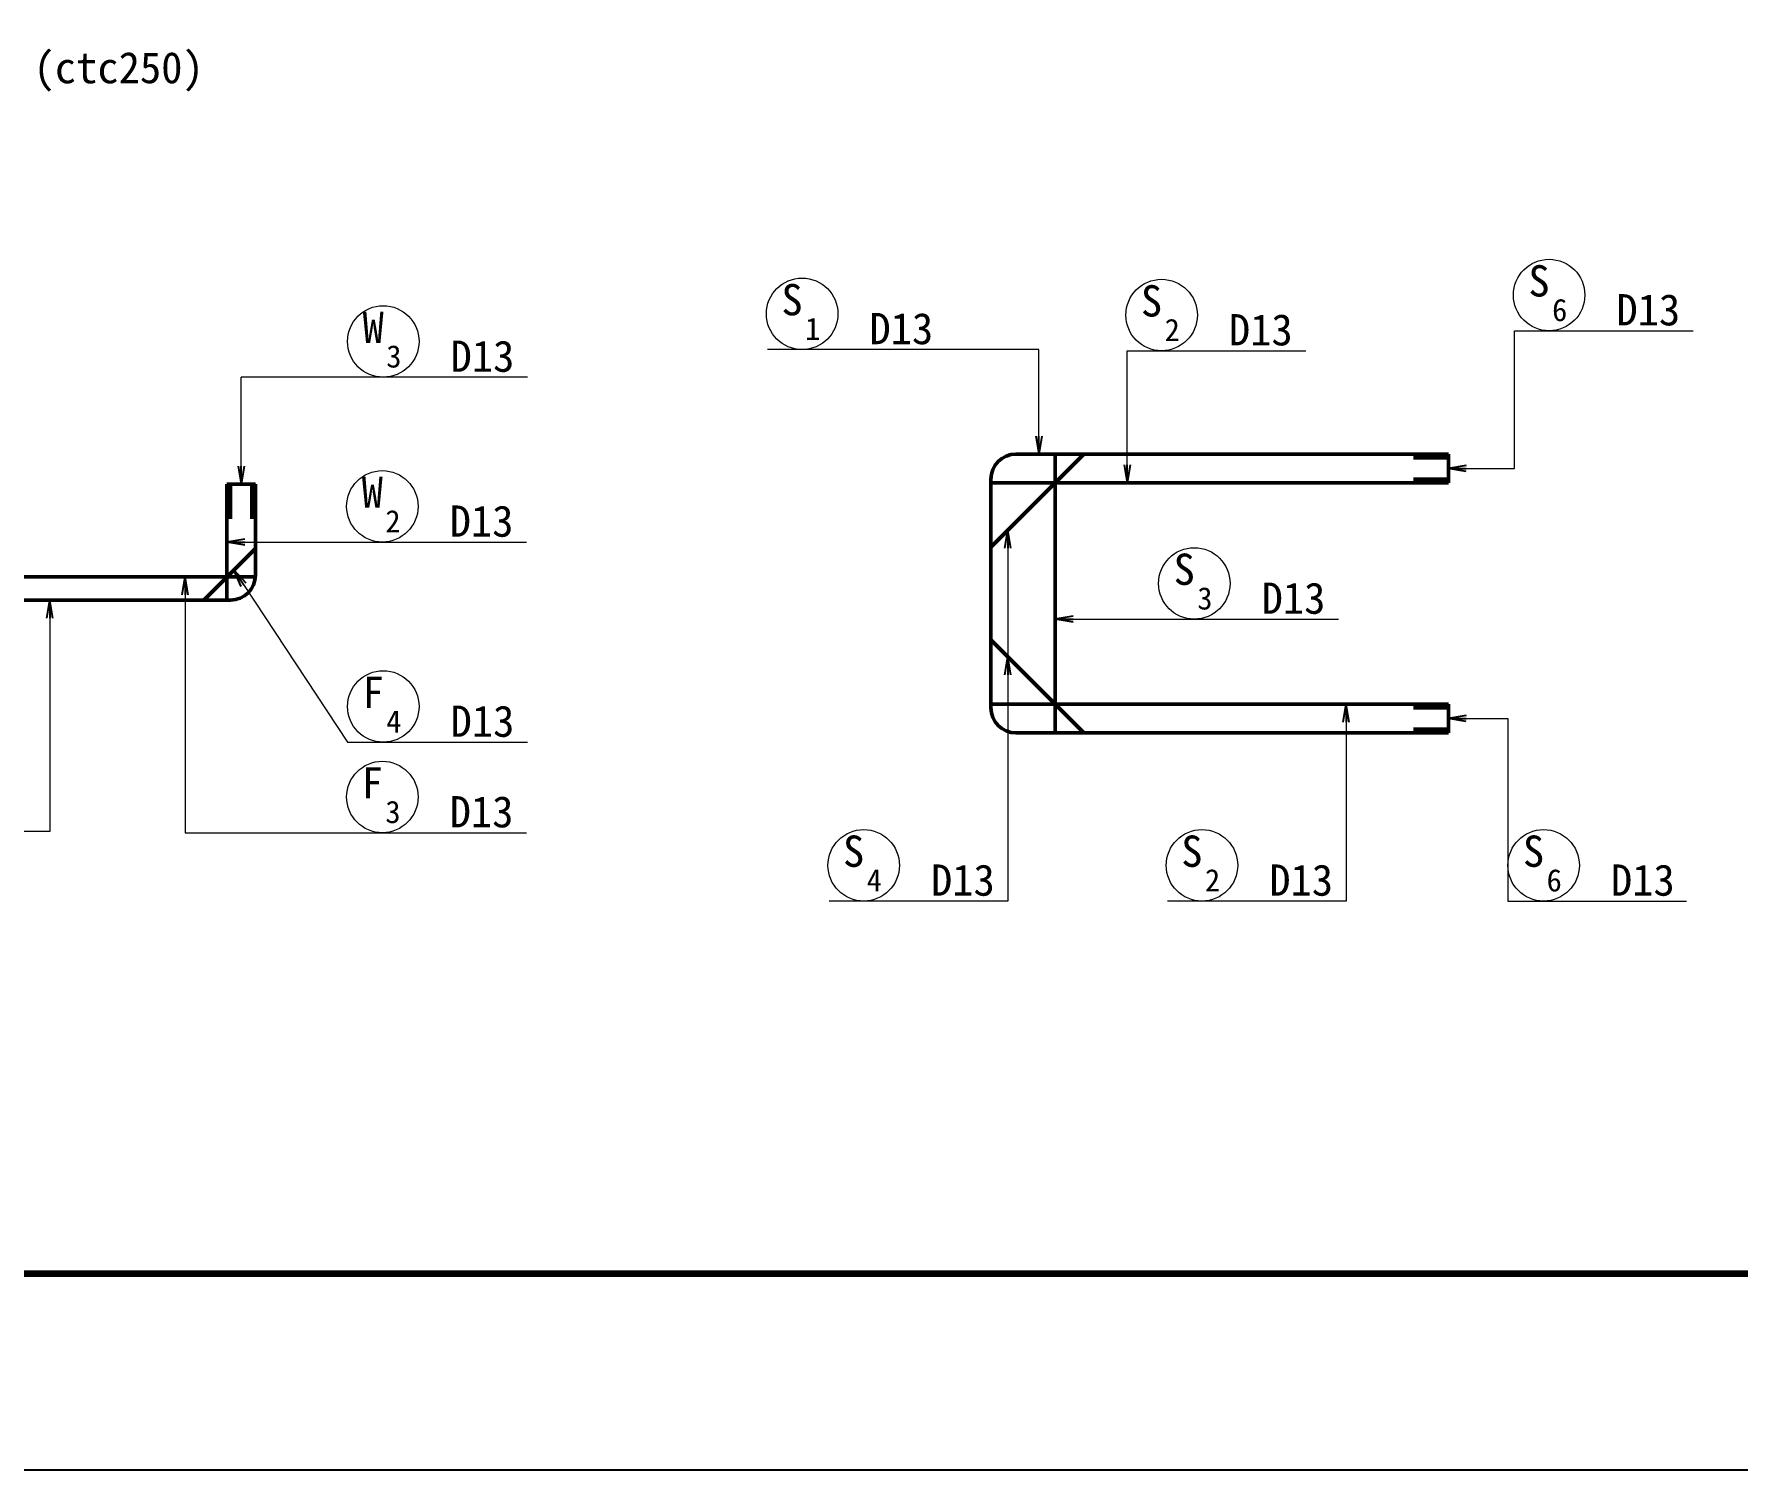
# Model space of a CAD drawing. Header units: millimetres. Extents: x 0 to 126150, y 0 to 29700.
# Drawn here: x 9942 to 19478, y 0 to 8035 of the extents above; entities that cross this region are included whole.
import ezdxf
from ezdxf.enums import TextEntityAlignment as Align

# ---------------------------------------------------------------- set-up
doc = ezdxf.new("R2010")
doc.units = ezdxf.units.MM
doc.header["$LTSCALE"] = 500
doc.layers.get('Defpoints').update_dxf_attribs({"color": 8})
for name, color, linetype, lineweight in [('D-STR-HTXT', 4, 'Continuous', 13), ('D-STR-STR1', 1, 'Continuous', 50), ('D-STR-TXT', 7, 'Continuous', 13), ('D-TTL', 2, 'Continuous', 140), ('D-TTL-TXT', 7, 'Continuous', 25)]:
    doc.layers.add(name, color=color, linetype=linetype, lineweight=lineweight)
doc.styles.add('YOKO_GOTHIC', font='')
doc.styles.get('YOKO_GOTHIC').set_extended_font_data('MS Gothic')
doc.dimstyles.new('S50', dxfattribs={"dimscale": 50, "dimtxt": 3.5, "dimasz": 2, "dimexe": 1, "dimexo": 1, "dimgap": 1, "dimtad": 1, "dimdec": 0, "dimzin": 1, "dimdsep": 46, "dimtxsty": 'YOKO_GOTHIC', "dimblk": 'OPEN', "dimcen": 0, "dimclrd": 256, "dimclre": 256, "dimclrt": 256, "dimaunit": 1, "dimadec": 3, "dimazin": 0, "dimtfac": 1, "dimtdec": 0, "dimtix": 1, "dimtmove": 2, "dimatfit": 3, "dimldrblk": 'OPEN', "dimfxl": 1, "dimlwd": -1, "dimlwe": -1, "dimarcsym": 2})

# ---------------------------------------------------------------- blocks, each defined once
blk = doc.blocks.new('_Open')
at = {"color": 0, "linetype": 'ByBlock', "lineweight": -2}
for p, q in [((-1, 0.167), (0, 0)), ((-1, -0.167), (0, 0)), ((0, 0), (-1, 0))]:
    blk.add_line(p, q, dxfattribs=at)

msp = doc.modelspace()

# ---------------------------------------------------------------- linework, layer by layer
at = {"layer": 'D-STR-HTXT'}
for p, q in [((18227.5, 6375), (19227.5, 6375)), ((12702.8, 6115.3), (11101.3, 6115.3)), ((11691.2, 5192.4), (12697.8, 5192.4)), ((11696.3, 4072.7), (12702.8, 4072.7)), ((18190.3, 3183.4), (19190.3, 3183.4))]:
    msp.add_line(p, q, dxfattribs=at)
for centre in [(18421, 6575), (14240.5, 6469.8), (16252.3, 6463.1), (11896.3, 6315.3), (11891.2, 5392.4), (16435.3, 4961.1), (11896.3, 4272.7), (11891.2, 3765.9), (14585.1, 3383.4), (16478.2, 3383.4), (18390.3, 3383.4)]:
    msp.add_circle(centre, 200, dxfattribs=at)
at = {"layer": 'D-STR-STR1'}
for p, q in [((15817.2, 5684.7), (15297.2, 5164.7)), ((15437.2, 5684.7), (17857.2, 5684.7)), ((15657.2, 5684.7), (15657.2, 4124.7)), ((17662.2, 5664.7), (17857.2, 5664.7)), ((17857.2, 5524.7), (17857.2, 5684.7)), ((15297.2, 5544.7), (15297.2, 4264.7)), ((17662.2, 5544.7), (17857.2, 5544.7)), ((11021.3, 4867.4), (11021.3, 5517.4)), ((11181.3, 5517.4), (11021.3, 5517.4)), ((11041.3, 5322.4), (11041.3, 5517.4)), ((11161.3, 5322.4), (11161.3, 5517.4)), ((11181.3, 5007.4), (11181.3, 5517.4)), ((15297.2, 5524.7), (17857.2, 5524.7)), ((10891.3, 4867.4), (11181.3, 5157.4)), ((9621.3, 4997.4), (11181.3, 4997.4)), ((9621.3, 4997.4), (11181.3, 4997.4)), ((9761.3, 4867.4), (11041.3, 4867.4)), ((15817.2, 4124.7), (15297.2, 4644.7)), ((15297.2, 4284.7), (17857.2, 4284.7)), ((17662.2, 4264.7), (17857.2, 4264.7)), ((17857.2, 4124.7), (17857.2, 4284.7)), ((15437.2, 4124.7), (17857.2, 4124.7)), ((17662.2, 4144.7), (17857.2, 4144.7))]:
    msp.add_line(p, q, dxfattribs=at)
for centre, start, end in [((15437.2, 5544.7), 90, 180), ((11041.3, 5007.4), 270, 0), ((15437.2, 4264.7), 180, 270)]:
    msp.add_arc(centre, 140, start, end, dxfattribs=at)
at = {"layer": 'D-TTL'}
msp.add_lwpolyline([(1025, 28600), (1025, 1100), (41025, 1100), (41025, 28600)], close=True, dxfattribs=at)
at = {"layer": 'Defpoints', "color": 1}
msp.add_lwpolyline([(0, 29700), (0, 0), (42050, 0), (42050, 29700)], close=True, dxfattribs=at)

# ---------------------------------------------------------------- texts
at = {"layer": 'D-STR-TXT', "style": 'YOKO_GOTHIC'}
for s, height, p in [('S', 175, (18364.7, 6566.7)), ('S', 175, (14184.2, 6461.5)), ('S', 175, (16196, 6454.8)), ('6', 125, (18480.4, 6428.9)), ('W', 175, (11840, 6307)), ('1', 125, (14299.9, 6323.7)), ('2', 125, (16311.7, 6317)), ('3', 125, (11955.7, 6169.2)), ('W', 175, (11835, 5384.1)), ('2', 125, (11950.6, 5246.3)), ('S', 175, (16379, 4952.8)), ('3', 125, (16494.7, 4815)), ('F', 175, (11840, 4264.4)), ('4', 125, (11955.7, 4126.6)), ('F', 175, (11835, 3757.6)), ('3', 125, (11950.6, 3619.8)), ('S', 175, (14528.8, 3375.1)), ('S', 175, (16421.9, 3375.1)), ('S', 175, (18334, 3375.1)), ('4', 125, (14644.5, 3237.3)), ('2', 125, (16537.5, 3237.3)), ('6', 125, (18449.7, 3237.3))]:
    msp.add_text(s, height=height, dxfattribs=at).set_placement(p, align=Align.CENTER)
for p in [(18797.5, 6405), (14617, 6299.8), (16628.8, 6293.1), (12272.8, 6145.3), (12267.8, 5222.4), (16811.8, 4791.1), (12272.8, 4102.7), (12267.8, 3595.9), (14961.6, 3213.4), (16854.7, 3213.4), (18766.8, 3213.4)]:
    msp.add_text('D13', height=175, dxfattribs=at).set_placement(p)
at = {"layer": 'D-TTL-TXT', "style": 'YOKO_GOTHIC'}
msp.add_text('(ctc250)', height=175, dxfattribs=at).set_placement((9939.2, 7760.2))

# ---------------------------------------------------------------- leaders
at = {"layer": 'D-STR-HTXT'}
for points in [[(17857.2, 5604.7), (18227.5, 5604.7), (18227.5, 6375)], [(15565.7, 5684.7), (15565.7, 6269.8), (14047.1, 6269.8)], [(16058.8, 5524.7), (16058.8, 6263.1), (17058.8, 6263.1)], [(11101.3, 5517.4), (11101.3, 6115.3)], [(15391.6, 5259.1), (15391.6, 3183.4), (14391.6, 3183.4)], [(11021.3, 5192.4), (11701.3, 5192.4)], [(10787.1, 4997.4), (10787.1, 3565.9), (12697.8, 3565.9)], [(11060.4, 5036.5), (11696.3, 4072.7)], [(10030.8, 4867.4), (10030.8, 3573), (8094.8, 3573)], [(15657.2, 4761.1), (17241.9, 4761.1)], [(15391.6, 4550.3), (15391.6, 4039.5)], [(17284.7, 4284.7), (17284.7, 3183.4), (16284.7, 3183.4)], [(17857.2, 4204.7), (18190.3, 4204.7), (18190.3, 3183.4)]]:
    msp.add_leader(points, dimstyle='S50', dxfattribs=at)

doc.saveas('drawing.dxf')
